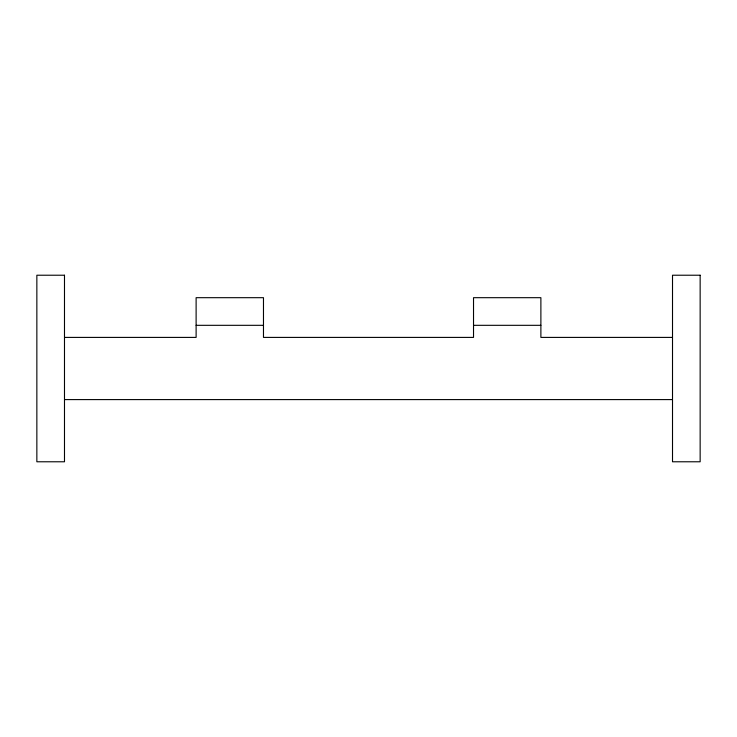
<?xml version="1.0" encoding="UTF-8"?>
<svg xmlns="http://www.w3.org/2000/svg" width="737" height="737" viewBox="0 0 737 737"><rect width="100%" height="100%" fill="white"/><g stroke="black" fill="none" stroke-linecap="round" stroke-linejoin="round"><path stroke-width="1.11" d="M196.116 325.321L263.478 325.321M473.522 325.321L540.884 325.321M64.487 337.408L196.116 337.408L196.116 297.684L263.478 297.684L263.478 337.408L473.522 337.408L473.522 297.684L540.884 297.684L540.884 337.408L672.513 337.408M64.487 399.592L672.513 399.592M64.487 275.223L36.85 275.223L36.85 461.777L64.487 461.777L64.487 275.223M700.15 275.223L672.513 275.223L672.513 461.777L700.15 461.777L700.15 275.223"/></g></svg>
